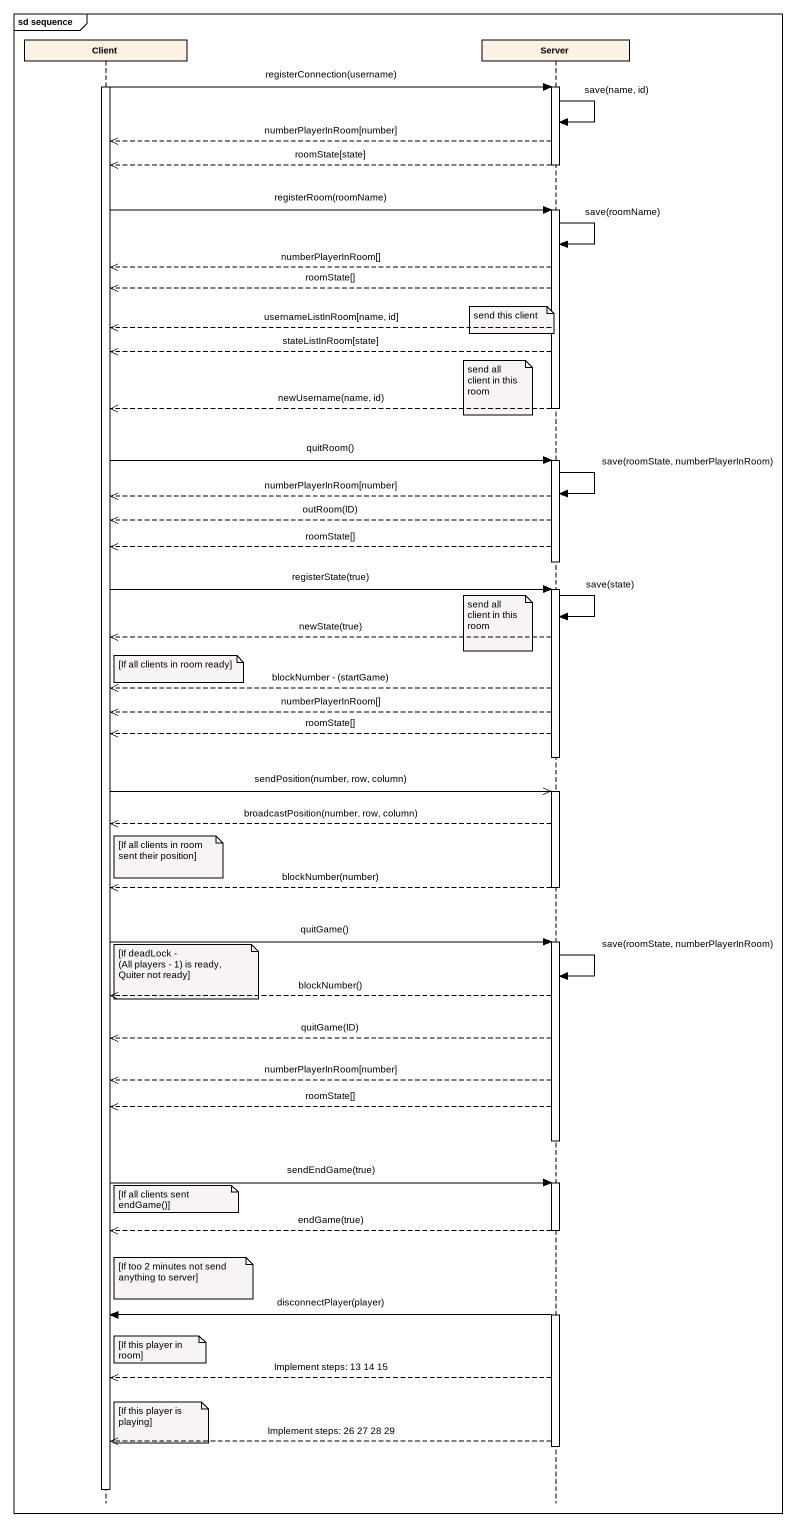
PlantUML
@startuml
mainframe sd sequence
hide footbox
participant Client
participant Server

activate Client
Client -> Server : registerConnection(username)
activate Server
Server -> Server : save(name, id)
Server -->> Client : numberPlayerInRoom[number]
Server -->> Client : roomState[state]
deactivate Server
Client -> Server : registerRoom(roomName)
activate Server
Server -> Server : save(roomName)
Server -->> Client : numberPlayerInRoom[]
Server -->> Client : roomState[]
note left of Server : send this client
Server -->> Client : usernameListInRoom[name, id]
Server -->> Client : stateListInRoom[state]
note left of Server : send all client in this room
Server -->> Client : newUsername(name, id)
deactivate Server
Client -> Server : quitRoom()
activate Server
Server -> Server : save(roomState, numberPlayerInRoom)
Server -->> Client : numberPlayerInRoom[number]
Server -->> Client : outRoom(ID)
Server -->> Client : roomState[]
deactivate Server
Client -> Server : registerState(true)
activate Server
Server -> Server : save(state)
note left of Server : send all client in this room
Server -->> Client : newState(true)
note right of Client : [If all clients in room ready]
Server -->> Client : blockNumber - (startGame)
Server -->> Client : numberPlayerInRoom[]
Server -->> Client : roomState[]
deactivate Server
Client ->> Server : sendPosition(number, row, column)
activate Server
Server -->> Client : broadcastPosition(number, row, column)
note right of Client : [If all clients in room sent their position]
Server -->> Client : blockNumber(number)
deactivate Server
Client -> Server : quitGame()
activate Server
note right of Client
  [If deadLock -
  (All players - 1) is ready,
  Quiter not ready]
end note
Server -> Server : save(roomState, numberPlayerInRoom)
Server -->> Client : blockNumber()
Server -->> Client : quitGame(ID)
Server -->> Client : numberPlayerInRoom[number]
Server -->> Client : roomState[]
deactivate Server
Client -> Server : sendEndGame(true)
activate Server
note right of Client : [If all clients sent endGame()]
Server -->> Client : endGame(true)
note right of Client : [If too 2 minutes not send anything to server]
Server -> Client : disconnectPlayer(player)
note right of Client : [If this player in room]
Server -->> Client : Implement steps: 13 14 15
note right of Client : [If this player is playing]
Server -->> Client : Implement steps: 26 27 28 29
deactivate Server
deactivate Client
@enduml
